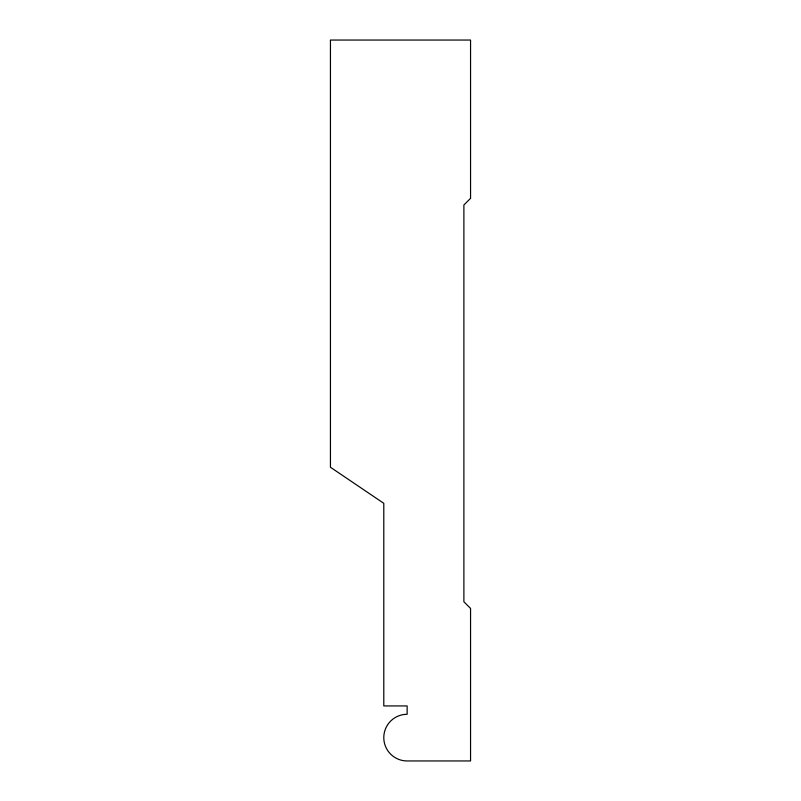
<?xml version="1.0" encoding="UTF-8"?>
<svg xmlns="http://www.w3.org/2000/svg" width="801" height="801" viewBox="0 0 801 801"><rect width="100%" height="100%" fill="white"/><g stroke="black" fill="none" stroke-linecap="round" stroke-linejoin="round"><path stroke-width="1.2" d="M470.557 198.318L463.889 204.996L463.889 601.771L470.557 608.44L470.557 760.95L407.098 760.95A23.339 23.339 0 0 1 383.789 737.591A23.339 23.339 0 0 1 407.148 714.282L407.148 705.931L383.789 705.931L383.789 503.328L330.443 467.253L330.443 40.05L470.557 40.05L470.557 198.318"/></g></svg>
